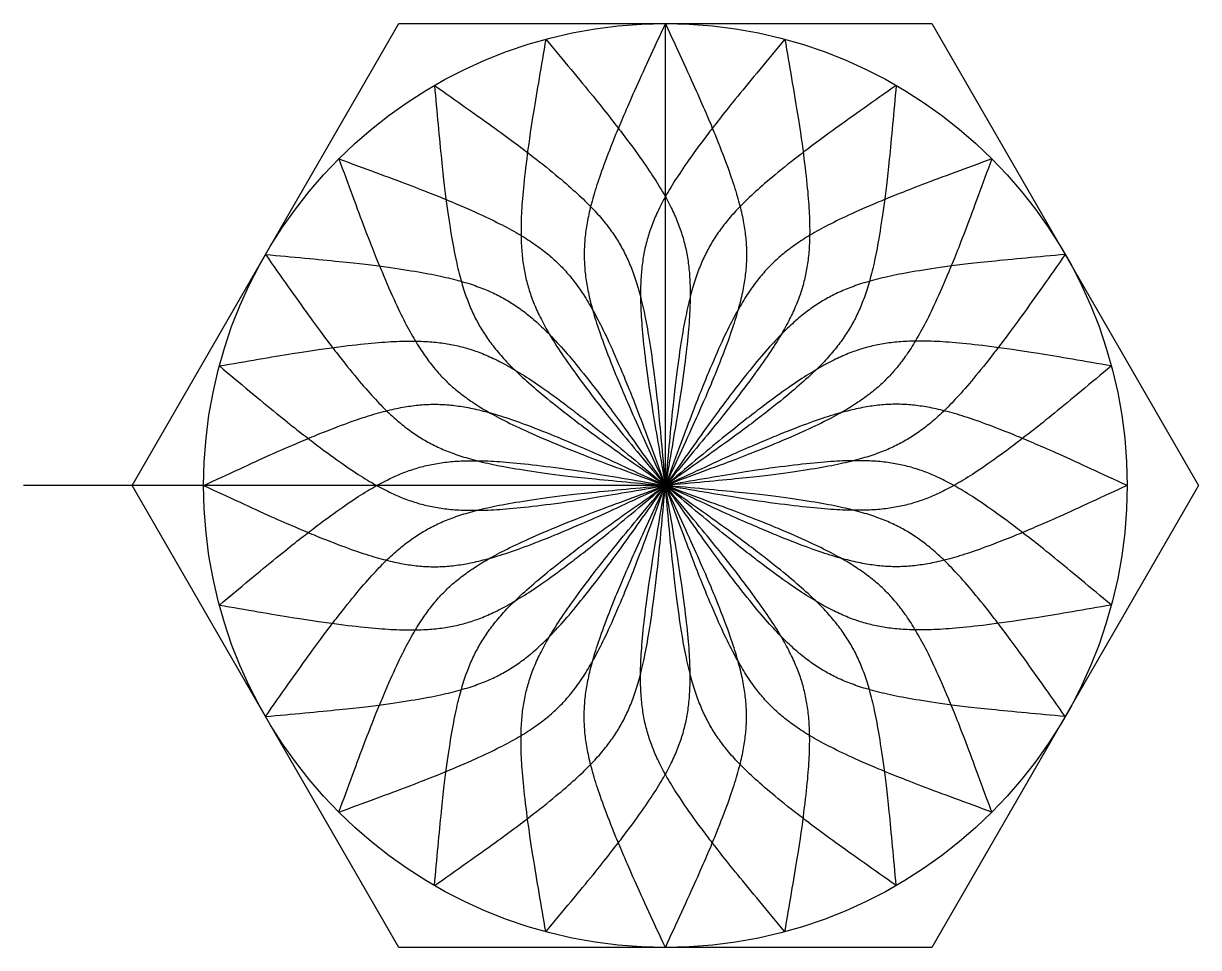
# Model space of a CAD drawing. Header units: millimetres. Extents: x -445 to 370, y -320 to 320.
import ezdxf

# ---------------------------------------------------------------- set-up
doc = ezdxf.new("R2010")
doc.units = ezdxf.units.MM
doc.layers.get('0').update_dxf_attribs({"linetype": 'CONTINUOUS'})

msp = doc.modelspace()

# ---------------------------------------------------------------- linework, layer by layer
for q in [(0, 320), (-444.84, 0)]:
    msp.add_line((0, 0), q)
msp.add_lwpolyline([(-369.5, 0), (-184.75, 320), (184.75, 320), (369.5, 0), (184.75, -320), (-184.75, -320)], close=True)
msp.add_circle((0, 0), 320)
for points in [[(0, 320), (-75, 160), (0, 0)], [(0, 320), (75, 160), (0, 0)], [(-82.82, 309.1), (-113.86, 135.14), (0, 0)], [(-82.82, 309.1), (31.03, 173.96), (0, 0)], [(82.82, 309.1), (-31.03, 173.96), (0, 0)], [(82.82, 309.1), (113.86, 135.14), (0, 0)], [(-160, 277.13), (-144.95, 101.06), (0, 0)], [(-160, 277.13), (-15.05, 176.06), (0, 0)], [(160, 277.13), (15.05, 176.06), (0, 0)], [(160, 277.13), (144.95, 101.06), (0, 0)], [(-226.27, 226.27), (-166.17, 60.1), (0, 0)], [(-226.27, 226.27), (-60.1, 166.17), (0, 0)], [(226.27, 226.27), (60.1, 166.17), (0, 0)], [(226.27, 226.27), (166.17, 60.1), (0, 0)], [(-277.13, 160), (-176.06, 15.05), (0, 0)], [(-277.13, 160), (-101.06, 144.95), (0, 0)], [(277.13, 160), (101.06, 144.95), (0, 0)], [(277.13, 160), (176.06, 15.05), (0, 0)], [(-309.1, 82.82), (-135.14, 113.86), (0, 0)], [(309.1, 82.82), (135.14, 113.86), (0, 0)], [(-309.1, 82.82), (-173.96, -31.03), (0, 0)], [(309.1, 82.82), (173.96, -31.03), (0, 0)], [(-320, 0), (-160, 75), (0, 0)], [(320, 0), (160, 75), (0, 0)], [(-309.1, -82.82), (-173.96, 31.03), (0, 0)], [(309.1, -82.82), (173.96, 31.03), (0, 0)], [(-320, 0), (-160, -75), (0, 0)], [(-309.1, -82.82), (-135.14, -113.86), (0, 0)], [(-277.13, -160), (-101.06, -144.95), (0, 0)], [(-277.13, -160), (-176.06, -15.05), (0, 0)], [(-226.27, -226.27), (-60.1, -166.17), (0, 0)], [(-226.27, -226.27), (-166.17, -60.1), (0, 0)], [(-160, -277.13), (-15.05, -176.06), (0, 0)], [(-160, -277.13), (-144.95, -101.06), (0, 0)], [(-82.82, -309.1), (-113.86, -135.14), (0, 0)], [(-82.82, -309.1), (31.03, -173.96), (0, 0)], [(0, -320), (-75, -160), (0, 0)], [(82.82, -309.1), (-31.03, -173.96), (0, 0)], [(0, -320), (75, -160), (0, 0)], [(82.82, -309.1), (113.86, -135.14), (0, 0)], [(160, -277.13), (144.95, -101.06), (0, 0)], [(160, -277.13), (15.05, -176.06), (0, 0)], [(226.27, -226.27), (166.17, -60.1), (0, 0)], [(226.27, -226.27), (60.1, -166.17), (0, 0)], [(277.13, -160), (176.06, -15.05), (0, 0)], [(277.13, -160), (101.06, -144.95), (0, 0)], [(309.1, -82.82), (135.14, -113.86), (0, 0)], [(320, 0), (160, -75), (0, 0)]]:
    msp.add_rational_spline(points, [1, 3, 1], degree=2)

doc.saveas('drawing.dxf')
